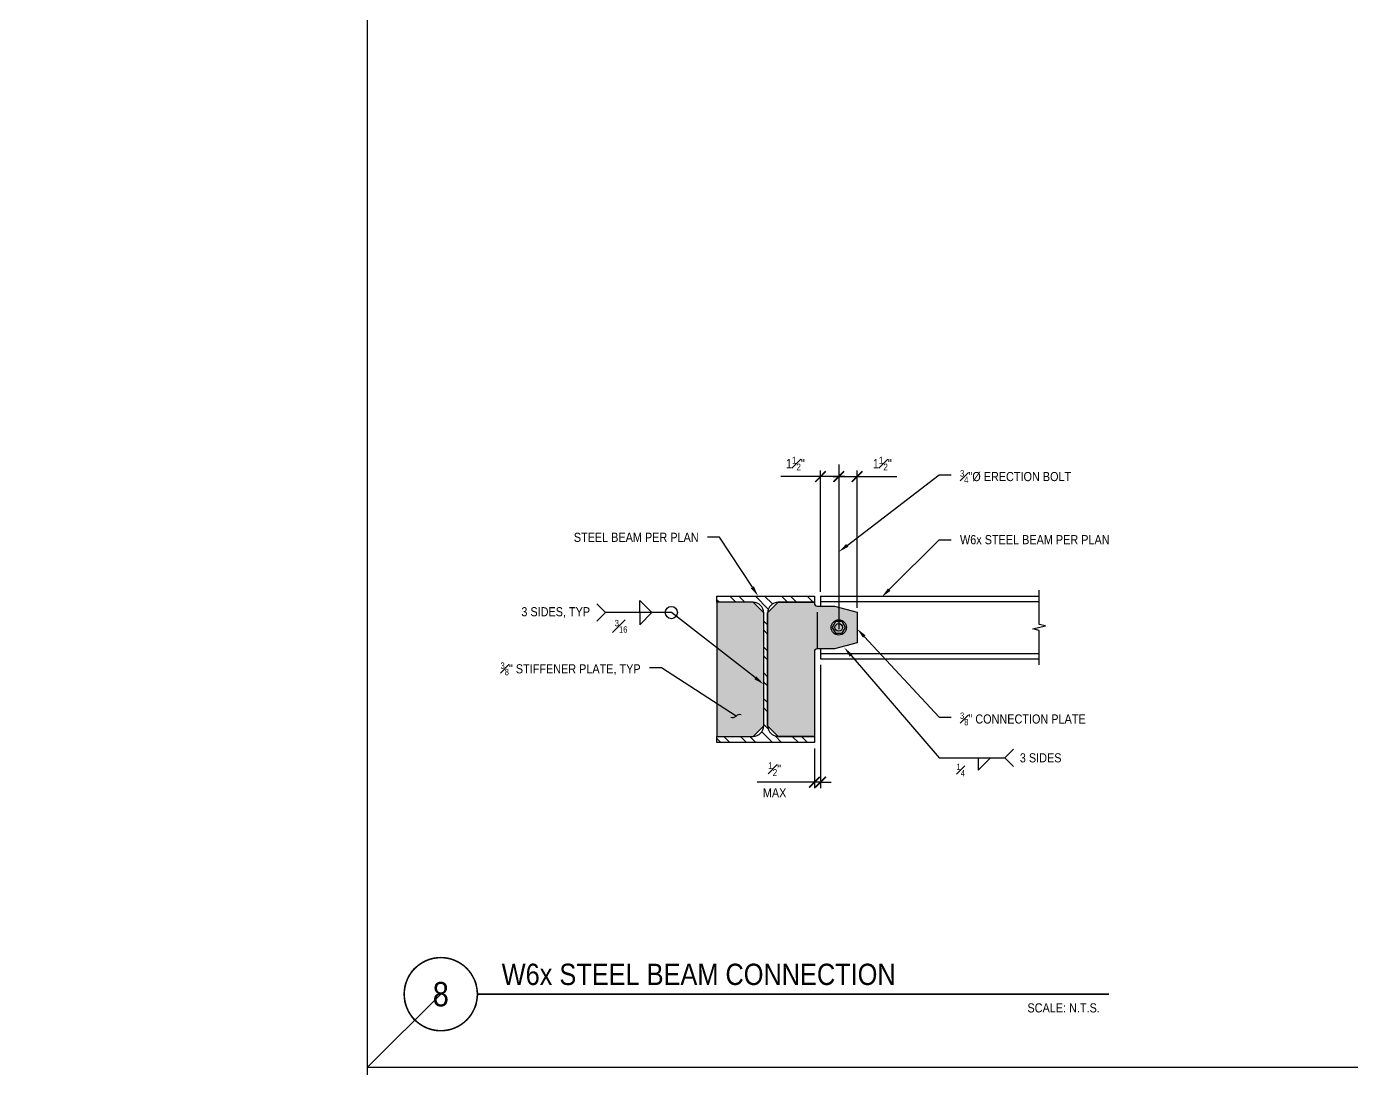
# Model space of a CAD drawing. Header units: inches. Extents: x -16404 to 14624, y -1591 to 16152.
# Drawn here: x -8170.7 to -8062, y 7951.9 to 8037.4 of the extents above; entities that cross this region are included whole.
import ezdxf
from ezdxf import colors
from ezdxf.entities.mleader import LeaderData, LeaderLine
from ezdxf.enums import TextEntityAlignment as Align
from ezdxf.math import Vec2, Vec3

# ---------------------------------------------------------------- set-up
doc = ezdxf.new("R2010")
doc.units = ezdxf.units.IN
doc.header["$LTSCALE"] = 24
doc.header["$MEASUREMENT"] = 0
doc.linetypes.add('CENTER2', pattern=[1.125, 0.75, -0.125, 0.125, -0.125])
doc.linetypes.add('HIDDEN2', pattern=[0.1875, 0.125, -0.0625])
doc.layers.get('0').update_dxf_attribs({"linetype": 'CONTINUOUS'})
doc.layers.get('DefPoints').update_dxf_attribs({"color": 251, "linetype": 'CONTINUOUS'})
for name, color, linetype in [('S-ANNO-DIMS', 2, 'CONTINUOUS'), ('S-ANNO-NOTE', 4, 'CONTINUOUS'), ('S-BOLT', 2, 'CONTINUOUS'), ('S-BREAK', 2, 'CONTINUOUS'), ('S-STEEL', 4, 'CONTINUOUS')]:
    doc.layers.add(name, color=color, linetype=linetype)
doc.layers.add('S-ANNO-GRID-NONPLOT', color=251, linetype='CONTINUOUS', plot=False)
doc.layers.add('S-HATCH1', color=1, linetype='CONTINUOUS', transparency=0.5)
doc.layers.add('S-POCHE-227', color=7, linetype='CONTINUOUS', true_color=0xe3e3e3, transparency=0.8)
doc.styles.add('Arial', font='arial.ttf', dxfattribs={"width": 0.85})
doc.dimstyles.new('DIM-8', dxfattribs={"dimscale": 8, "dimtxt": 0.09375, "dimasz": 0.109375, "dimexe": 0.0625, "dimexo": 0.0625, "dimgap": 0.0625, "dimtad": 1, "dimdec": 4, "dimzin": 11, "dimdsep": 46, "dimlunit": 4, "dimtxsty": 'Arial', "dimblk": 'ARCHTICK', "dimcen": 0.125, "dimclrd": 256, "dimclre": 256, "dimclrt": 4, "dimadec": 0, "dimazin": 0, "dimtfac": 0.75, "dimtdec": 4, "dimtmove": 0, "dimatfit": 3, "dimfxl": 1, "dimfrac": 1, "dimtolj": 1, "dimtzin": 0, "dimarcsym": 0})
doc.dimstyles.new('DIM-8_Se', dxfattribs={"dimscale": 8, "dimtxt": 0.09375, "dimasz": 0.109375, "dimexe": 0.0625, "dimexo": 0.0625, "dimgap": 0.0625, "dimtad": 1, "dimdec": 4, "dimzin": 11, "dimdsep": 46, "dimlunit": 4, "dimtxsty": 'Arial', "dimblk": 'ARCHTICK', "dimcen": 0.125, "dimdle": 0.0625, "dimclrd": 256, "dimclre": 256, "dimclrt": 4, "dimadec": 0, "dimazin": 0, "dimtfac": 0.75, "dimtdec": 4, "dimtmove": 0, "dimatfit": 3, "dimfxl": 1, "dimfrac": 1, "dimtolj": 1, "dimtzin": 0, "dimarcsym": 0})

# ---------------------------------------------------------------- blocks, each defined once
blk = doc.blocks.new('_ARCHTICK')
at = {"color": 0, "linetype": 'ByBlock', "const_width": 0.15}
blk.add_lwpolyline([(-0.5, -0.5), (0.5, 0.5)], dxfattribs=at)
blk = doc.blocks.new('*D2049')
at = {"layer": 'DefPoints', "color": 0, "transparency": 16777216}
for p in [(-8104.037698316184, 8000.45296833388), (-8102.537698316184, 8000.45296833388), (-8102.537698316184, 7989.196790696758)]:
    blk.add_point(p, dxfattribs=at)
at = {"layer": 'S-ANNO-DIMS', "lineweight": -2, "transparency": 16777216}
for p, q in [((-8102.537698316184, 7989.696790696758), (-8102.537698316184, 8000.95296833388)), ((-8104.537698316184, 8000.45296833388), (-8102.537698316184, 8000.45296833388)), ((-8102.537698316184, 8000.45296833388), (-8099.277711532419, 8000.45296833388))]:
    blk.add_line(p, q, dxfattribs=at)
at = {"layer": 'S-ANNO-DIMS', "lineweight": -2, "transparency": 16777216, "xscale": 0.875, "yscale": 0.875, "zscale": 0.875, "rotation": 180}
blk.add_blockref('_ARCHTICK', (-8104.037698316184, 8000.45296833388), dxfattribs=at)
at = {"layer": 'S-ANNO-DIMS', "lineweight": -2, "transparency": 16777216, "xscale": 0.875, "yscale": 0.875, "zscale": 0.875}
blk.add_blockref('_ARCHTICK', (-8102.537698316184, 8000.45296833388), dxfattribs=at)
at = {"layer": 'S-ANNO-DIMS', "color": 4, "transparency": 16777216, "insert": (-8100.470204924301, 8001.51777051669), "char_height": 0.75, "attachment_point": 5, "style": 'Arial'}
blk.add_mtext('\\A1;1{\\H0.75x;\\S1#2;}"', dxfattribs=at)
blk = doc.blocks.new('*D2050')
at = {"layer": 'DefPoints', "color": 0, "transparency": 16777216}
for p in [(-8105.537698316188, 7985.519256703406), (-8106.037698316184, 7978.644256703406), (-8105.537698316188, 7975.391684329148)]:
    blk.add_point(p, dxfattribs=at)
at = {"layer": 'S-ANNO-DIMS', "lineweight": -2, "transparency": 16777216}
for p, q in [((-8105.537698316188, 7985.019256703406), (-8105.537698316188, 7974.891684329148)), ((-8106.037698316184, 7978.144256703406), (-8106.037698316184, 7974.891684329148)), ((-8106.037698316184, 7975.391684329148), (-8110.733682286171, 7975.391684329148)), ((-8105.537698316188, 7975.391684329148), (-8106.037698316184, 7975.391684329148)), ((-8105.537698316188, 7975.391684329148), (-8104.662698316188, 7975.391684329148))]:
    blk.add_line(p, q, dxfattribs=at)
at = {"layer": 'S-ANNO-DIMS', "lineweight": -2, "transparency": 16777216, "xscale": 0.875, "yscale": 0.875, "zscale": 0.875}
blk.add_blockref('_ARCHTICK', (-8106.037698316184, 7975.391684329148), dxfattribs=at)
at = {"layer": 'S-ANNO-DIMS', "lineweight": -2, "transparency": 16777216, "xscale": 0.875, "yscale": 0.875, "zscale": 0.875, "rotation": 180}
blk.add_blockref('_ARCHTICK', (-8105.537698316188, 7975.391684329148), dxfattribs=at)
at = {"layer": 'S-ANNO-DIMS', "color": 4, "transparency": 16777216, "char_height": 0.75, "attachment_point": 5, "style": 'Arial'}
for s, insert in [('\\A1;{\\H0.75x;\\S1#2;}" ', (-8109.304610833238, 7976.456486511958)), ('\\A1;MAX', (-8109.304610833238, 7974.516684329148))]:
    blk.add_mtext(s, dxfattribs=dict(at, insert=insert))
blk = doc.blocks.new('W12x40')
at = {"layer": 'S-HATCH1'}
h = blk.add_hatch(dxfattribs=at)
h.set_pattern_fill('STEEL', color=256, scale=12, style=0)
h.set_pattern_definition([(45, (-56.47890013752478, -700.6712999618685), (-1.060660171779821, 1.060660171779821), []), (45, (-56.47890013752478, -699.9212999618685), (-1.060660171779821, 1.060660171779821), [])])
edge = h.paths.add_edge_path()
edge.add_line((4, -6), (4, -5.5))
edge.add_line((4, -5.5), (1.03125, -5.5))
edge.add_arc((1.03125, -4.625), 0.875, 180, 270, ccw=False)
edge.add_line((0.15625, -4.625), (0.15625, 4.625))
edge.add_arc((1.03125, 4.625), 0.875, 90, 180, ccw=False)
edge.add_line((1.03125, 5.5), (4, 5.5))
edge.add_line((4, 5.5), (4, 6))
edge.add_line((4, 6), (-4, 6))
edge.add_line((-4, 6), (-4, 5.5))
edge.add_line((-4, 5.5), (-1.03125, 5.5))
edge.add_arc((-1.03125, 4.625), 0.875, 0, 90, ccw=False)
edge.add_line((-0.15625, 4.625), (-0.15625, -4.625))
edge.add_arc((-1.03125, -4.625), 0.875, -90, 0, ccw=False)
edge.add_line((-1.03125, -5.5), (-4, -5.5))
edge.add_line((-4, -5.5), (-4, -6))
edge.add_line((-4, -6), (4, -6))
at = {"layer": 'S-STEEL'}
blk.add_lwpolyline([(4, -6), (4, -5.5), (1.03125, -5.5, -0.4142135623730958), (0.15625, -4.625), (0.15625, 4.625, -0.4142135623730958), (1.03125, 5.5), (4, 5.5), (4, 6), (-4, 6), (-4, 5.5), (-1.03125, 5.5, -0.4142135623730952), (-0.15625, 4.625), (-0.15625, -4.625, -0.4142135623730952), (-1.03125, -5.5), (-4, -5.5), (-4, -6)], format="xyb", close=True, dxfattribs=at)
blk = doc.blocks.new('*U296')
at = {"const_width": 0.1875}
for points in [[(-4.5, 1.695570592395378e-15, -1), (4.5, 1.479114197289397e-31, 3.732050807568883)], [(-4.5, 5.087936460698574e-16, 1), (4.5, 0, -3.732050807568883)]]:
    blk.add_lwpolyline(points, format="xyb", dxfattribs=at)
blk.add_lwpolyline([(4.5, 0), (82.23756160464086, 0)], dxfattribs=at)
blk.add_circle((0, 0), 4.5)
at = {"style": 'Arial', "width": 0.85}
for tag, p in [('DWG_TITLE_1', (7.5, 6.1875)), ('DWG_TITLE_2', (7.5, 2.4375))]:
    blk.add_attdef(tag, text='', height=2.625, dxfattribs=at).set_placement(p, align=Align.MIDDLE_LEFT)
blk.add_attdef('#', text='', height=3, dxfattribs=at).set_placement((0, 0), align=Align.MIDDLE_CENTER)
blk.add_attdef('SCALE', text='', height=1.125, dxfattribs=at).set_placement((81.11256160464086, -1.125), align=Align.TOP_RIGHT)
blk = doc.blocks.new('*D2051')
at = {"layer": 'DefPoints', "color": 0, "transparency": 16777216}
for p in [(-8105.537698316184, 8000.45296833388), (-8104.037698316184, 8000.45296833388), (-8105.537698316184, 7990.509290696758)]:
    blk.add_point(p, dxfattribs=at)
at = {"layer": 'S-ANNO-DIMS', "lineweight": -2, "transparency": 16777216}
for p, q in [((-8105.537698316184, 7991.009290696758), (-8105.537698316184, 8000.95296833388)), ((-8105.537698316184, 8000.45296833388), (-8108.797685099949, 8000.45296833388)), ((-8103.537698316184, 8000.45296833388), (-8105.537698316184, 8000.45296833388))]:
    blk.add_line(p, q, dxfattribs=at)
at = {"layer": 'S-ANNO-DIMS', "lineweight": -2, "transparency": 16777216, "xscale": 0.875, "yscale": 0.875, "zscale": 0.875, "rotation": 180}
blk.add_blockref('_ARCHTICK', (-8105.537698316184, 8000.45296833388), dxfattribs=at)
at = {"layer": 'S-ANNO-DIMS', "lineweight": -2, "transparency": 16777216, "xscale": 0.875, "yscale": 0.875, "zscale": 0.875}
blk.add_blockref('_ARCHTICK', (-8104.037698316184, 8000.45296833388), dxfattribs=at)
at = {"layer": 'S-ANNO-DIMS', "color": 4, "transparency": 16777216, "insert": (-8107.605191708067, 8001.51777051669), "char_height": 0.75, "attachment_point": 5, "style": 'Arial'}
blk.add_mtext('\\A1;1{\\H0.75x;\\S1#2;}"', dxfattribs=at)
blk = doc.blocks.new('_Integral')
at = {"color": 0, "linetype": 'ByBlock', "lineweight": -2}
for centre, start, end in [((0.44488802, -0.09133463), 101.9999999980396, 167.9999999799194), ((-0.44488802, 0.09133463), 282.0000000215427, 348.0000000034225)]:
    blk.add_arc(centre, 0.45416667, start, end, dxfattribs=at)
blk = doc.blocks.new('Se_24x36_DETAILS_GRID')
for p, q in [((-3.5066282411666e-15, 7.66666666666671), (-3.5066282411666e-15, 15.33333333333338)), ((5.68e-14, 7.666666666666777), (0.5000000000221121, 8.166666666688936)), ((3.552713678800501e-15, 7.666666666666725), (7.767424906270949, 7.666666666666721)), ((-3.5066282411666e-15, 3.730349362740526e-14), (-3.5066282411666e-15, 7.66666666666671))]:
    blk.add_line(p, q)

msp = doc.modelspace()

# ---------------------------------------------------------------- hatches: boundary and pattern name
at = {"layer": 'S-POCHE-227'}
h = msp.add_hatch(color=256, dxfattribs=at)
h.dxf.hatch_style = 1
h.paths.add_polyline_path([(-8114.037698316184, 7990.144256703406), (-8114.037698316184, 7979.144256703406), (-8111.068948316184, 7979.144256703406), (-8110.193948316184, 7980.019256703406), (-8110.193948316184, 7989.269256703406), (-8111.068948316184, 7990.144256703406)])
h = msp.add_hatch(color=256, dxfattribs=at)
h.dxf.hatch_style = 1
edge = h.paths.add_edge_path()
edge.add_line((-8106.037698316184, 7990.144256703406), (-8106.037698316184, 7990.081756703406))
edge.add_arc((-8105.787698316184, 7990.081756703406), 0.25, 180, 270)
edge.add_line((-8105.787698316184, 7989.831756703406), (-8104.394841173329, 7989.831756703406))
edge.add_line((-8104.394841173329, 7989.831756703406), (-8102.537698316184, 7989.331756703406))
edge.add_line((-8102.537698316184, 7989.331756703406), (-8102.537698316184, 7986.831756703406))
edge.add_line((-8102.537698316184, 7986.831756703406), (-8104.394841173329, 7986.331756703406))
edge.add_line((-8104.394841173329, 7986.331756703406), (-8105.787698316184, 7986.331756703406))
edge.add_arc((-8105.787698316184, 7986.081756703406), 0.25, 90, 180)
edge.add_line((-8106.037698316184, 7986.081756703406), (-8106.037698316184, 7979.144256703406))
edge.add_line((-8106.037698316184, 7979.144256703406), (-8109.006448316184, 7979.144256703406))
edge.add_line((-8109.006448316184, 7979.144256703406), (-8109.881448316184, 7980.019256703406))
edge.add_line((-8109.881448316184, 7980.019256703406), (-8109.881448316184, 7989.269256703406))
edge.add_line((-8109.881448316184, 7989.269256703406), (-8109.006448316184, 7990.144256703406))
edge.add_line((-8109.006448316184, 7990.144256703406), (-8106.037698316184, 7990.144256703406))

# ---------------------------------------------------------------- linework, layer by layer
at = {"layer": 'S-ANNO-NOTE', "color": 1, "linetype": 'CENTER2', "ltscale": 0.75}
msp.add_line((-8104.037698316184, 8001.45296833388), (-8104.037698316184, 7986.852218885357), dxfattribs=at)
at = {"layer": 'S-ANNO-NOTE'}
for points in [[(-8123.879926466831, 7988.592570580298), (-8123.172819685646, 7989.299677361487), (-8123.879926466831, 7990.006784142672)], [(-8120.369338163029, 7989.299677361487), (-8120.369338163029, 7990.299677361487), (-8119.369338163029, 7989.299677361487)], [(-8120.369338163029, 7989.299677361487), (-8120.369338163029, 7988.299677361487), (-8119.369338163029, 7989.299677361487)], [(-8089.710395880207, 7976.672606095268), (-8090.417502661388, 7977.379712876453), (-8089.710395880207, 7978.086819657641)], [(-8092.592403270501, 7977.379712876453), (-8092.592403270501, 7976.379712876453), (-8091.592403270501, 7977.379712876453)]]:
    msp.add_lwpolyline(points, dxfattribs=at)
msp.add_circle((-8117.777798726358, 7989.299677361487), 0.5, dxfattribs=at)
at = {"layer": 'S-BOLT'}
msp.add_lwpolyline([(-8104.311135816184, 7988.555364346099), (-8104.584573316184, 7988.081756703406), (-8104.311135816184, 7987.60814906071), (-8103.764260816184, 7987.60814906071), (-8103.490823316184, 7988.081756703406), (-8103.764260816184, 7988.555364346099)], close=True, dxfattribs=at)
for radius in [0.625, 0.3125]:
    msp.add_circle((-8104.037698316184, 7988.081756703406), radius, dxfattribs=at)
at = {"layer": 'S-BREAK'}
msp.add_lwpolyline([(-8087.586504729246, 7985.019256703406), (-8087.586504729246, 7987.829374326942), (-8088.10540552454, 7987.955565515174), (-8087.067603933945, 7988.207947891638), (-8087.586504729246, 7988.334139079871), (-8087.586504729246, 7991.144256703406)], dxfattribs=at)
at = {"layer": 'S-STEEL', "color": 2, "linetype": 'HIDDEN2'}
msp.add_line((-8105.787698316184, 7986.331756703406), (-8105.787698316184, 7989.831756703406), dxfattribs=at)
at = {"layer": 'S-STEEL'}
for p, q in [((-8105.537698316184, 7990.644256703406), (-8087.586504729246, 7990.644256703406)), ((-8105.537698316184, 7990.206756703406), (-8087.586504729246, 7990.206756703406)), ((-8105.537698316184, 7985.956756703406), (-8087.586504729246, 7985.956756703406)), ((-8105.537698316184, 7985.519256703406), (-8087.586504729246, 7985.519256703406))]:
    msp.add_line(p, q, dxfattribs=at)
for points in [[(-8114.037698316184, 7990.144256703406), (-8114.037698316184, 7979.144256703406), (-8111.068948316184, 7979.144256703406), (-8110.193948316184, 7980.019256703406), (-8110.193948316184, 7989.269256703406), (-8111.068948316184, 7990.144256703406), (-8114.037698316184, 7990.144256703406)], [(-8105.537698316184, 7990.644256703406), (-8105.537698316184, 7989.831756703406)], [(-8105.537698316184, 7986.331756703406), (-8105.537698316184, 7985.519256703406)]]:
    msp.add_lwpolyline(points, dxfattribs=at)
msp.add_lwpolyline([(-8106.037698316184, 7990.144256703406), (-8106.037698316184, 7990.081756703406, 0.414213562373095), (-8105.787698316184, 7989.831756703406), (-8104.394841173329, 7989.831756703406), (-8102.537698316184, 7989.331756703406), (-8102.537698316184, 7986.831756703406), (-8104.394841173329, 7986.331756703406), (-8105.787698316184, 7986.331756703406, 0.414213562373095), (-8106.037698316184, 7986.081756703406), (-8106.037698316184, 7979.144256703406), (-8109.006448316184, 7979.144256703406), (-8109.881448316184, 7980.019256703406), (-8109.881448316184, 7989.269256703406), (-8109.006448316184, 7990.144256703406), (-8106.037698316184, 7990.144256703406)], format="xyb", dxfattribs=at)

# ---------------------------------------------------------------- block references
at = {"layer": 'S-ANNO-GRID-NONPLOT', "xscale": 12, "yscale": 12, "zscale": 12}
msp.add_blockref('Se_24x36_DETAILS_GRID', (-8142.695007133178, 7859.999999999998), dxfattribs=at)
at = {"layer": 'S-ANNO-NOTE', "xscale": 0.6666666666666666, "yscale": 0.6666666666666666, "zscale": 0.6666666666666666}
msp.add_blockref('*U296', (-8136.695007132912, 7958.000000000266), dxfattribs=at).add_auto_attribs({'#': '8', 'DWG_TITLE_2': 'W6x STEEL BEAM CONNECTION', 'SCALE': 'SCALE: N.T.S.'})
at = {"layer": 'S-STEEL', "xscale": -1}
msp.add_blockref('W12x40', (-8110.037698316184, 7984.644256703406), dxfattribs=at)

# ---------------------------------------------------------------- texts
at = {"layer": 'S-ANNO-NOTE', "char_height": 0.75, "style": 'Arial'}
for s, insert, width, attachment_point in [('3 SIDES, TYP', (-8124.442339451049, 7989.299677361487), 9.70107744091365, 6), ('\\A1;{\\H0.7x;\\S3#16;}', (-8121.382711420236, 7988.699916188394), 2.438047194933461, 3), ('3 SIDES', (-8089.182556697921, 7977.379712876453), 8.442580553336786, 4), ('\\A1;{\\H0.7x;\\S1#4;}', (-8094.37957175888, 7976.906715025594), 1.393552456265752, 1)]:
    msp.add_mtext(s, dxfattribs=dict(at, insert=insert, width=width, attachment_point=attachment_point))

# ---------------------------------------------------------------- dimensions: what is measured, and where the dimension line sits
at = {"layer": 'S-ANNO-DIMS'}
dim = msp.add_linear_dim(base=(-8105.537698316184, 8000.45296833388), p1=(-8104.037698316184, 8000.45296833388), p2=(-8105.537698316184, 7990.509290696758), angle=180, dimstyle='DIM-8_Se', dxfattribs=at)
dim.commit()
dim.dimension.update_dxf_attribs({"geometry": '*D2051', "text_midpoint": (-8107.605191708067, 8001.51777051669)})
dim = msp.add_linear_dim(base=(-8102.537698316184, 8000.45296833388), p1=(-8104.037698316184, 8000.45296833388), p2=(-8102.537698316184, 7989.196790696758), dimstyle='DIM-8_Se', dxfattribs=at)
dim.commit()
dim.dimension.update_dxf_attribs({"geometry": '*D2049', "text_midpoint": (-8100.470204924301, 8001.51777051669)})
dim = msp.add_linear_dim(base=(-8105.537698316188, 7975.391684329148), p1=(-8106.037698316184, 7978.644256703406), p2=(-8105.537698316188, 7985.519256703406), angle=180, text='<> \\XMAX', dimstyle='DIM-8', dxfattribs=at)
dim.commit()
dim.dimension.update_dxf_attribs({"geometry": '*D2050', "text_midpoint": (-8109.304610833238, 7975.391684329148), "dimtype": 160})

# ---------------------------------------------------------------- leaders
at = {"layer": 'S-ANNO-NOTE'}
ml = msp.add_multileader_mtext('Standard', dxfattribs=at)
ml.set_content('\\A1;{\\H0.7x;\\C4;\\S3#4;\\H1.4286x;"%%C ERECTION BOLT}', color=4, style='Arial')
ml.set_leader_properties(color=2)
ml.build(insert=Vec2(0, 0))
ml.multileader.update_dxf_attribs({"dogleg_length": 0.36, "arrow_head_size": 0.875, "scale": 8})
ctx = ml.context
ctx.base_point, ctx.scale, ctx.char_height, ctx.arrow_head_size, ctx.landing_gap_size, ctx.plane_origin = Vec3(-8094.812523620676, 8000.591931354967), 8, 0.75, 0.875, 0.72, Vec3(-8139.519309263895, 8297.383977253277)
notes = []
notes.append((ctx, [(0, (1, 1, 0), (-8095.812523620676, 8000.591931354967), (1, 0), 1.000000000000005, [(0, [(-8104.037698316184, 7994.277231939479)], 0, [])])]))
ctx.mtext.insert, ctx.mtext.width, ctx.mtext.flow_direction = Vec3(-8094.092523620675, 8000.982023744123), 16.2213726802147, 5
ml = msp.add_multileader_mtext('Standard', dxfattribs=at)
ml.set_content('\\A1;STEEL BEAM PER PLAN', color=4, style='Arial')
ml.set_leader_properties(color=2)
ml.build(insert=Vec2(0, 0))
ml.multileader.update_dxf_attribs({"dogleg_length": 0.36, "arrow_head_size": 0.875, "scale": 8})
ctx = ml.context
ctx.base_point, ctx.scale, ctx.char_height, ctx.arrow_head_size, ctx.landing_gap_size, ctx.plane_origin = Vec3(-8121.742348034484, 7995.475582874118), 8, 0.75, 0.875, 0.72, Vec3(-8076.511013083145, 8295.810404720181)
ctx.text_align_type = 2
notes.append((ctx, [(0, (1, 1, 0), (-8113.817064951265, 7995.475582874118), (-1, 0), 1.000000000000005, [(0, [(-8110.650023829381, 7990.644256703406)], 0, [])])]))
ctx.mtext.insert, ctx.mtext.width, ctx.mtext.alignment, ctx.mtext.flow_direction = Vec3(-8115.537064951262, 7995.850838672208), 5.532789904502046, 3, 5
ml = msp.add_multileader_mtext('Standard', dxfattribs=at)
ml.set_content('\\A1;{\\C4;W6x STEEL BEAM PER PLAN}', color=4, style='Arial')
ml.set_leader_properties(color=2)
ml.build(insert=Vec2(0, 0))
ml.multileader.update_dxf_attribs({"dogleg_length": 0.36, "arrow_head_size": 0.875, "scale": 8})
ctx = ml.context
ctx.base_point, ctx.scale, ctx.char_height, ctx.arrow_head_size, ctx.landing_gap_size, ctx.plane_origin = Vec3(-8094.812523620676, 7995.276403018735), 8, 0.75, 0.875, 0.72, Vec3(-8139.519309263895, 8293.611224864795)
notes.append((ctx, [(0, (1, 1, 0), (-8095.812523620676, 7995.276403018735), (1, 0), 1.000000000000005, [(0, [(-8100.519151887158, 7990.567940414236)], 0, [])])]))
ctx.mtext.insert, ctx.mtext.width, ctx.mtext.flow_direction = Vec3(-8094.092523620675, 7995.657797970986), 16.2213726802147, 5
ml = msp.add_multileader_mtext('Standard', dxfattribs=at)
ml.set_content('', color=4, style='Arial')
ml.set_leader_properties(color=2)
ml.build(insert=Vec2(0, 0))
ml.multileader.update_dxf_attribs({"dogleg_length": 1.214514073944883, "arrow_head_size": 0.875, "scale": 8})
ctx = ml.context
ctx.base_point, ctx.scale, ctx.char_height, ctx.arrow_head_size, ctx.landing_gap_size, ctx.plane_origin = Vec3(-8124.612819685645, 7989.299677361487), 8, 0.75, 0.875, 0.72, Vec3(-8113.187199596578, 7984.269078231708)
ctx.text_align_type = 2
notes.append((ctx, [(0, (1, 1, 0), (-8117.777798726358, 7989.299677361487), (-1, 0), 5.395020959287649, [(0, [(-8110.193948316184, 7983.415768694431)], 0, [])])]))
ctx.mtext.insert, ctx.mtext.alignment, ctx.mtext.flow_direction = Vec3(-8123.892819685643, 7989.674677361487), 3, 5
ml = msp.add_multileader_mtext('Standard', dxfattribs=at)
ml.set_content('\\A1;{\\H0.7x;\\C4;\\S3#8;\\H1.4286x;" CONNECTION PLATE}', color=4, style='Arial')
ml.set_leader_properties(color=2)
ml.build(insert=Vec2(0, 0))
ml.multileader.update_dxf_attribs({"dogleg_length": 0.36, "arrow_head_size": 0.875, "scale": 8})
ctx = ml.context
ctx.base_point, ctx.scale, ctx.char_height, ctx.arrow_head_size, ctx.landing_gap_size, ctx.plane_origin = Vec3(-8094.812523620676, 7980.716489662173), 8, 0.75, 0.875, 0.72, Vec3(-8139.519309263895, 8277.051311508232)
notes.append((ctx, [(0, (1, 1, 0), (-8095.812523620676, 7980.716489662173), (1, 0), 1.000000000000005, [(0, [(-8102.537698316184, 7987.97333489337)], 0, [])])]))
ctx.mtext.insert, ctx.mtext.width, ctx.mtext.flow_direction = Vec3(-8094.092523620675, 7981.097884742322), 16.2213726802147, 5
ml = msp.add_multileader_mtext('Standard', dxfattribs=at)
ml.set_content('', color=4, style='Arial')
ml.set_leader_properties(color=2)
ml.build(insert=Vec2(0, 0))
ml.multileader.update_dxf_attribs({"dogleg_length": 1.214514073944883, "arrow_head_size": 0.875, "scale": 8})
ctx = ml.context
ctx.base_point, ctx.scale, ctx.char_height, ctx.arrow_head_size, ctx.landing_gap_size, ctx.plane_origin = Vec3(-8090.417502661388, 7977.379712876453), 8, 0.75, 0.875, 0.72, Vec3(-8102.843122750455, 7968.349113746674)
notes.append((ctx, [(0, (1, 1, 0), (-8095.812523620676, 7977.379712876453), (1, 0), 5.395020959287649, [(0, [(-8103.596544186734, 7986.438261005143)], 0, [])])]))
ctx.mtext.insert, ctx.mtext.flow_direction = Vec3(-8089.697502661387, 7977.754712876453), 5
ml = msp.add_multileader_mtext('Standard', dxfattribs=at)
ml.set_content('\\A1;{\\H0.7x;\\S3#8;\\H1.4286x;" STIFFENER PLATE, TYP }', color=4, style='Arial')
ml.set_leader_properties(color=2)
ml.set_arrow_properties(name='INTEGRAL')
ml.build(insert=Vec2(0, 0))
ml.multileader.update_dxf_attribs({"dogleg_length": 0.36, "arrow_head_size": 0.875, "scale": 8})
ctx = ml.context
ctx.base_point, ctx.scale, ctx.char_height, ctx.arrow_head_size, ctx.landing_gap_size, ctx.plane_origin = Vec3(-8127.308703442081, 7984.762029347105), 8, 0.75, 0.875, 0.72, Vec3(-8076.511013083145, 8285.096851193164)
ctx.text_align_type = 2
notes.append((ctx, [(0, (1, 1, 0), (-8118.577420180143, 7984.762029347105), (-1, 0), 1.000000000000005, [(0, [(-8112.468717909083, 7980.810842741725)], 0, [])])]))
ctx.mtext.insert, ctx.mtext.width, ctx.mtext.alignment, ctx.mtext.flow_direction = Vec3(-8120.297420180143, 7985.211212276845), 6.298783261937243, 3, 5
ml = msp.add_multileader_mtext('Standard', dxfattribs=at)
ml.set_content('DOUBLER PLATE TYPICAL', color=4, style='Arial')
ml.set_leader_properties(color=2)
ml.build(insert=Vec2(0, 0))
ml.multileader.update_dxf_attribs({"dogleg_length": 0.36, "arrow_head_size": 0.875, "scale": 8})
ctx = ml.context
ctx.base_point, ctx.scale, ctx.char_height, ctx.arrow_head_size, ctx.landing_gap_size, ctx.plane_origin = Vec3(-8043.591261655688, 7973.748436026937), 8, 0.75, 0.875, 0.72, Vec3(-7987.624115765254, 11458.39657042245)
ctx.text_align_type = 2
notes.append((ctx, [(0, (1, 1, 0), (-8033.893502446957, 7973.748436026937), (-1, 0), 1.000000000000005, [(0, [(-8027.245479365177, 7982.255342084225)], 0, [])])]))
ctx.mtext.insert, ctx.mtext.width, ctx.mtext.alignment, ctx.mtext.flow_direction = Vec3(-8035.613502446958, 7974.129830979188), 9.800907780125272, 3, 5
ml = msp.add_multileader_mtext('Standard', dxfattribs=at)
ml.set_content('CONTINUITY PLATE TYPICAL', color=4, style='Arial')
ml.set_leader_properties(color=2)
ml.build(insert=Vec2(0, 0))
ml.multileader.update_dxf_attribs({"dogleg_length": 0.36, "arrow_head_size": 0.875, "scale": 8})
ctx = ml.context
ctx.base_point, ctx.scale, ctx.char_height, ctx.arrow_head_size, ctx.landing_gap_size, ctx.plane_origin = Vec3(-8044.593047369974, 7969.049791176636), 8, 0.75, 0.875, 0.72, Vec3(-7987.624115765254, 11453.69792557215)
ctx.text_align_type = 2
notes.append((ctx, [(0, (1, 1, 0), (-8033.734220630547, 7969.049791176636), (-1, 0), 1.000000000000005, [(0, [(-8026.50535122937, 7978.013178239278)], 0, [])])]))
ctx.mtext.insert, ctx.mtext.width, ctx.mtext.alignment, ctx.mtext.flow_direction = Vec3(-8035.454220630544, 7969.431186128887), 9.800907780125272, 3, 5
for ctx, leaders in notes:
    for number, flags, end, landing, length, lines in leaders:
        leader = LeaderData()
        leader.index, (leader.has_last_leader_line, leader.has_dogleg_vector, leader.attachment_direction) = number, flags
        leader.last_leader_point, leader.dogleg_vector, leader.dogleg_length = Vec3(end), Vec3(landing), length
        for number, points, colour, breaks in lines:
            line = LeaderLine()
            line.index, line.vertices, line.color, line.breaks = number, Vec3.list(points), colors.encode_raw_color(colour), breaks
            leader.lines.append(line)
        ctx.leaders.append(leader)

doc.saveas('drawing.dxf')
